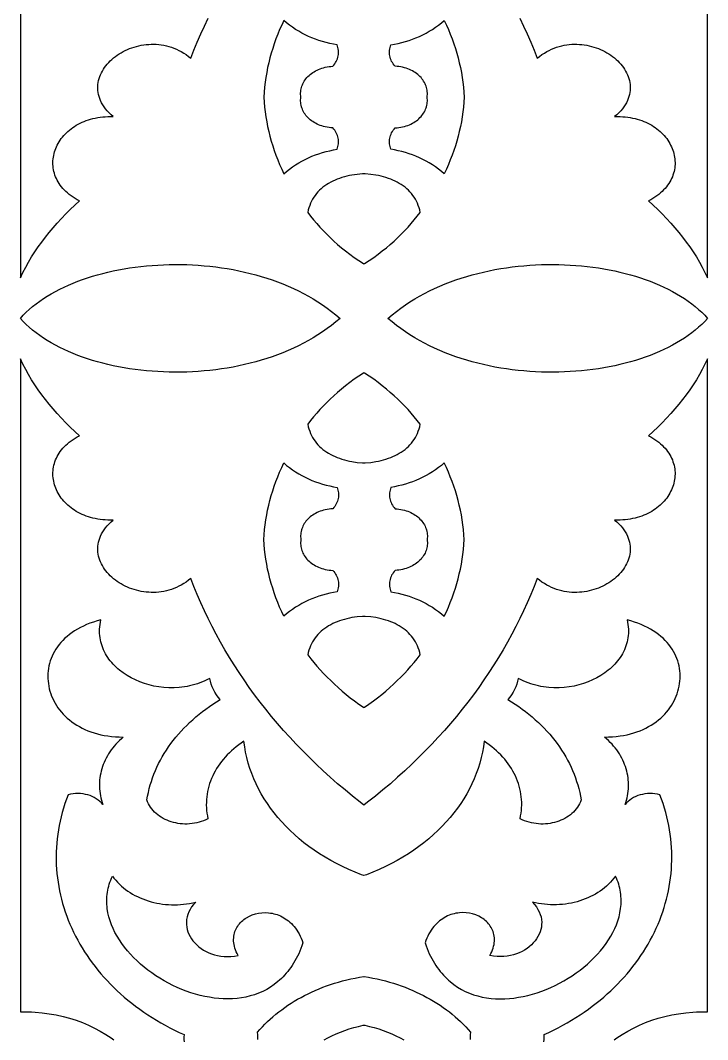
# Model space of a CAD drawing. Extents: x 196 to 288, y -250 to 355.
# Drawn here: x 197.5 to 280, y -86.5 to 35.7 of the extents above; entities that cross this region are included whole.
import ezdxf

# ---------------------------------------------------------------- set-up
doc = ezdxf.new("R2010")
doc.units = 0
doc.layers.add('LAYER_1', color=18, linetype='CONTINUOUS')

msp = doc.modelspace()

# ---------------------------------------------------------------- linework, layer by layer
at = {"layer": 'LAYER_1'}
for points in [[(197.53, 83.13), (197.53, 4.87), (197.83, 5.51), (198.16, 6.13), (198.5, 6.75), (198.87, 7.36), (199.25, 7.97), (199.65, 8.56), (200.08, 9.15), (200.52, 9.73), (200.97, 10.3), (201.45, 10.86), (201.94, 11.42), (202.45, 11.97), (202.97, 12.51), (203.5, 13.04), (204.05, 13.56), (204.62, 14.07), (204.35, 14.22), (204.09, 14.37), (203.84, 14.53), (203.61, 14.69), (203.38, 14.86), (203.18, 15.03), (202.98, 15.21), (202.79, 15.39), (202.62, 15.58), (202.46, 15.76), (202.31, 15.96), (202.18, 16.16), (202.05, 16.35), (201.94, 16.56), (201.84, 16.76), (201.75, 16.97), (201.67, 17.18), (201.6, 17.39), (201.55, 17.6), (201.5, 17.82), (201.47, 18.03), (201.44, 18.25), (201.43, 18.46), (201.43, 18.68), (201.43, 18.89), (201.45, 19.11), (201.48, 19.32), (201.52, 19.53), (201.56, 19.74), (201.62, 19.95), (201.69, 20.16), (201.77, 20.37), (201.85, 20.57), (201.95, 20.77), (202.06, 20.97), (202.17, 21.16), (202.29, 21.35), (202.43, 21.54), (202.57, 21.72), (202.72, 21.9), (202.88, 22.08), (203.05, 22.24), (203.22, 22.41), (203.41, 22.57), (203.6, 22.72), (203.8, 22.87), (204.01, 23.01), (204.22, 23.14), (204.45, 23.27), (204.68, 23.39), (204.92, 23.5), (205.17, 23.61), (205.42, 23.71), (205.68, 23.79), (205.95, 23.88), (206.23, 23.95), (206.51, 24.01), (206.8, 24.07), (207.1, 24.11), (207.4, 24.14), (207.71, 24.17), (208.02, 24.18), (208.34, 24.19), (208.67, 24.18), (208.41, 24.41), (208.17, 24.65), (207.94, 24.88), (207.75, 25.12), (207.57, 25.37), (207.41, 25.61), (207.27, 25.85), (207.15, 26.1), (207.04, 26.34), (206.96, 26.59), (206.9, 26.83), (206.85, 27.08), (206.82, 27.32), (206.8, 27.56), (206.81, 27.81), (206.82, 28.04), (206.86, 28.28), (206.91, 28.52), (206.97, 28.75), (207.05, 28.98), (207.14, 29.2), (207.24, 29.43), (207.36, 29.64), (207.49, 29.86), (207.63, 30.07), (207.78, 30.27), (207.94, 30.47), (208.12, 30.66), (208.3, 30.85), (208.5, 31.03), (208.7, 31.21), (208.92, 31.38), (209.14, 31.54), (209.37, 31.69), (209.61, 31.83), (209.85, 31.97), (210.1, 32.1), (210.36, 32.22), (210.62, 32.33), (210.89, 32.43), (211.17, 32.52), (211.45, 32.6), (211.73, 32.67), (212.02, 32.73), (212.31, 32.78), (212.61, 32.82), (212.91, 32.84), (213.21, 32.86), (213.51, 32.86), (213.81, 32.85), (214.11, 32.82), (214.42, 32.79), (214.72, 32.74), (215.03, 32.67), (215.33, 32.59), (215.63, 32.5), (215.93, 32.39), (216.23, 32.26), (216.53, 32.12), (216.82, 31.97), (217.11, 31.8), (217.39, 31.61), (217.68, 31.4), (217.95, 31.18), (218.34, 32.15), (218.74, 33.12), (219.15, 34.09), (219.59, 35.04), (220.05, 35.99)], [(257.44, 35.99), (257.89, 35.04), (258.33, 34.09), (258.75, 33.12), (259.15, 32.15), (259.53, 31.18), (259.81, 31.4), (260.09, 31.61), (260.38, 31.8), (260.67, 31.97), (260.96, 32.12), (261.25, 32.26), (261.55, 32.39), (261.85, 32.5), (262.16, 32.59), (262.46, 32.67), (262.76, 32.74), (263.07, 32.79), (263.37, 32.82), (263.67, 32.85), (263.98, 32.86), (264.28, 32.86), (264.58, 32.84), (264.88, 32.82), (265.17, 32.78), (265.46, 32.73), (265.75, 32.67), (266.04, 32.6), (266.31, 32.52), (266.59, 32.43), (266.86, 32.33), (267.12, 32.22), (267.38, 32.1), (267.63, 31.97), (267.88, 31.83), (268.12, 31.69), (268.35, 31.54), (268.57, 31.38), (268.78, 31.21), (268.99, 31.03), (269.18, 30.85), (269.37, 30.66), (269.54, 30.47), (269.7, 30.27), (269.86, 30.07), (270, 29.86), (270.13, 29.64), (270.24, 29.43), (270.35, 29.2), (270.44, 28.98), (270.52, 28.75), (270.58, 28.52), (270.63, 28.28), (270.66, 28.04), (270.68, 27.81), (270.68, 27.56), (270.67, 27.32), (270.64, 27.08), (270.59, 26.83), (270.52, 26.59), (270.44, 26.34), (270.34, 26.1), (270.22, 25.85), (270.08, 25.61), (269.92, 25.37), (269.74, 25.12), (269.54, 24.88), (269.32, 24.65), (269.08, 24.41), (268.81, 24.18), (269.14, 24.19), (269.46, 24.18), (269.78, 24.17), (270.09, 24.14), (270.39, 24.11), (270.69, 24.07), (270.97, 24.01), (271.26, 23.95), (271.53, 23.88), (271.8, 23.79), (272.06, 23.71), (272.32, 23.61), (272.56, 23.5), (272.8, 23.39), (273.04, 23.27), (273.26, 23.14), (273.48, 23.01), (273.69, 22.87), (273.89, 22.72), (274.08, 22.57), (274.26, 22.41), (274.44, 22.24), (274.61, 22.08), (274.77, 21.9), (274.92, 21.72), (275.06, 21.54), (275.19, 21.35), (275.31, 21.16), (275.43, 20.97), (275.53, 20.77), (275.63, 20.57), (275.72, 20.37), (275.79, 20.16), (275.86, 19.95), (275.92, 19.74), (275.97, 19.53), (276.01, 19.32), (276.03, 19.11), (276.05, 18.89), (276.06, 18.68), (276.06, 18.46), (276.04, 18.25), (276.02, 18.03), (275.98, 17.82), (275.94, 17.6), (275.88, 17.39), (275.81, 17.18), (275.74, 16.97), (275.65, 16.76), (275.54, 16.56), (275.43, 16.35), (275.31, 16.16), (275.17, 15.96), (275.02, 15.76), (274.86, 15.58), (274.69, 15.39), (274.51, 15.21), (274.31, 15.03), (274.1, 14.86), (273.88, 14.69), (273.65, 14.53), (273.4, 14.37), (273.14, 14.22), (272.87, 14.07), (273.43, 13.56), (273.98, 13.04), (274.52, 12.51), (275.04, 11.97), (275.54, 11.42), (276.04, 10.86), (276.51, 10.3), (276.97, 9.73), (277.41, 9.15), (277.83, 8.56), (278.23, 7.97), (278.62, 7.36), (278.98, 6.75), (279.33, 6.13), (279.65, 5.51), (279.95, 4.87), (279.95, 83.13)], [(268.77, -86.48), (269.08, -86.26), (269.72, -85.84), (270.38, -85.44), (271.07, -85.07), (271.78, -84.73), (272.52, -84.42), (273.28, -84.14), (274.05, -83.89), (274.85, -83.68), (275.66, -83.49), (276.49, -83.35), (277.34, -83.24), (278.19, -83.16), (278.63, -83.14), (279.07, -83.12), (279.51, -83.12), (279.95, -83.13), (279.95, -4.87), (279.65, -5.51), (279.33, -6.13), (278.98, -6.75), (278.62, -7.36), (278.23, -7.97), (277.83, -8.56), (277.41, -9.15), (276.97, -9.73), (276.51, -10.3), (276.04, -10.86), (275.54, -11.42), (275.04, -11.97), (274.52, -12.51), (273.98, -13.04), (273.43, -13.56), (272.87, -14.07), (273.14, -14.22), (273.4, -14.37), (273.65, -14.53), (273.88, -14.69), (274.1, -14.86), (274.31, -15.03), (274.51, -15.21), (274.69, -15.39), (274.86, -15.58), (275.02, -15.76), (275.17, -15.96), (275.31, -16.16), (275.43, -16.35), (275.54, -16.56), (275.65, -16.76), (275.74, -16.97), (275.81, -17.18), (275.88, -17.39), (275.94, -17.6), (275.98, -17.82), (276.02, -18.03), (276.04, -18.25), (276.06, -18.46), (276.06, -18.68), (276.05, -18.89), (276.03, -19.11), (276.01, -19.32), (275.97, -19.53), (275.92, -19.74), (275.86, -19.95), (275.79, -20.16), (275.72, -20.37), (275.63, -20.57), (275.53, -20.77), (275.43, -20.97), (275.31, -21.16), (275.19, -21.35), (275.06, -21.54), (274.92, -21.72), (274.77, -21.9), (274.61, -22.08), (274.44, -22.24), (274.26, -22.41), (274.08, -22.57), (273.89, -22.72), (273.69, -22.87), (273.48, -23.01), (273.26, -23.14), (273.04, -23.27), (272.8, -23.39), (272.56, -23.5), (272.32, -23.61), (272.06, -23.71), (271.8, -23.79), (271.53, -23.88), (271.26, -23.95), (270.97, -24.01), (270.69, -24.07), (270.39, -24.11), (270.09, -24.14), (269.78, -24.17), (269.46, -24.18), (269.14, -24.19), (268.81, -24.18), (269.08, -24.41), (269.32, -24.65), (269.54, -24.88), (269.74, -25.12), (269.92, -25.37), (270.08, -25.61), (270.22, -25.85), (270.34, -26.1), (270.44, -26.34), (270.52, -26.59), (270.59, -26.83), (270.64, -27.08), (270.67, -27.32), (270.68, -27.56), (270.68, -27.81), (270.66, -28.04), (270.63, -28.28), (270.58, -28.52), (270.52, -28.75), (270.44, -28.98), (270.35, -29.2), (270.24, -29.43), (270.13, -29.64), (270, -29.86), (269.86, -30.07), (269.7, -30.27), (269.54, -30.47), (269.37, -30.66), (269.18, -30.85), (268.99, -31.03), (268.78, -31.21), (268.57, -31.38), (268.35, -31.54), (268.12, -31.69), (267.88, -31.83), (267.63, -31.97), (267.38, -32.1), (267.12, -32.22), (266.86, -32.33), (266.59, -32.43), (266.31, -32.52), (266.04, -32.6), (265.75, -32.67), (265.46, -32.73), (265.17, -32.78), (264.88, -32.82), (264.58, -32.84), (264.28, -32.86), (263.98, -32.86), (263.67, -32.85), (263.37, -32.82), (263.07, -32.79), (262.76, -32.74), (262.46, -32.67), (262.16, -32.59), (261.85, -32.5), (261.55, -32.39), (261.25, -32.26), (260.96, -32.12), (260.67, -31.97), (260.38, -31.8), (260.09, -31.61), (259.81, -31.4), (259.53, -31.18), (259.15, -32.15), (258.75, -33.12), (258.33, -34.09), (257.89, -35.04), (257.44, -35.99), (256.96, -36.94), (256.47, -37.87), (255.96, -38.8), (255.43, -39.73), (254.88, -40.64), (254.31, -41.55), (253.73, -42.46), (253.13, -43.35), (252.51, -44.24), (251.87, -45.12), (251.21, -45.99), (250.53, -46.85), (249.84, -47.71), (249.13, -48.56), (248.4, -49.39), (247.65, -50.22), (246.88, -51.04), (246.1, -51.86), (245.3, -52.66), (244.48, -53.45), (243.64, -54.24), (242.78, -55.01), (241.91, -55.78), (241.02, -56.53), (240.11, -57.28), (239.18, -58.01), (238.74, -58.34), (238.3, -58.01), (237.38, -57.28), (236.47, -56.53), (235.58, -55.78), (234.7, -55.01), (233.85, -54.24), (233.01, -53.45), (232.19, -52.66), (231.39, -51.86), (230.6, -51.04), (229.84, -50.22), (229.09, -49.39), (228.36, -48.56), (227.65, -47.71), (226.95, -46.85), (226.28, -45.99), (225.62, -45.12), (224.98, -44.24), (224.36, -43.35), (223.75, -42.46), (223.17, -41.55), (222.6, -40.64), (222.06, -39.73), (221.53, -38.8), (221.01, -37.87), (220.52, -36.94), (220.05, -35.99), (219.59, -35.04), (219.15, -34.09), (218.74, -33.12), (218.34, -32.15), (217.95, -31.18), (217.68, -31.4), (217.39, -31.61), (217.11, -31.8), (216.82, -31.97), (216.53, -32.12), (216.23, -32.26), (215.93, -32.39), (215.63, -32.5), (215.33, -32.59), (215.03, -32.67), (214.72, -32.74), (214.42, -32.79), (214.11, -32.82), (213.81, -32.85), (213.51, -32.86), (213.21, -32.86), (212.91, -32.84), (212.61, -32.82), (212.31, -32.78), (212.02, -32.73), (211.73, -32.67), (211.45, -32.6), (211.17, -32.52), (210.89, -32.43), (210.62, -32.33), (210.36, -32.22), (210.1, -32.1), (209.85, -31.97), (209.61, -31.83), (209.37, -31.69), (209.14, -31.54), (208.92, -31.38), (208.7, -31.21), (208.5, -31.03), (208.3, -30.85), (208.12, -30.66), (207.94, -30.47), (207.78, -30.27), (207.63, -30.07), (207.49, -29.86), (207.36, -29.64), (207.24, -29.43), (207.14, -29.2), (207.05, -28.98), (206.97, -28.75), (206.91, -28.52), (206.86, -28.28), (206.82, -28.04), (206.81, -27.81), (206.8, -27.56), (206.82, -27.32), (206.85, -27.08), (206.9, -26.83), (206.96, -26.59), (207.04, -26.34), (207.15, -26.1), (207.27, -25.85), (207.41, -25.61), (207.57, -25.37), (207.75, -25.12), (207.94, -24.88), (208.17, -24.65), (208.41, -24.41), (208.67, -24.18), (208.34, -24.19), (208.02, -24.18), (207.71, -24.17), (207.4, -24.14), (207.1, -24.11), (206.8, -24.07), (206.51, -24.01), (206.23, -23.95), (205.95, -23.88), (205.68, -23.79), (205.42, -23.71), (205.17, -23.61), (204.92, -23.5), (204.68, -23.39), (204.45, -23.27), (204.22, -23.14), (204.01, -23.01), (203.8, -22.87), (203.6, -22.72), (203.41, -22.57), (203.22, -22.41), (203.05, -22.24), (202.88, -22.08), (202.72, -21.9), (202.57, -21.72), (202.43, -21.54), (202.29, -21.35), (202.17, -21.16), (202.06, -20.97), (201.95, -20.77), (201.85, -20.57), (201.77, -20.37), (201.69, -20.16), (201.62, -19.95), (201.56, -19.74), (201.52, -19.53), (201.48, -19.32), (201.45, -19.11), (201.43, -18.89), (201.43, -18.68), (201.43, -18.46), (201.44, -18.25), (201.47, -18.03), (201.5, -17.82), (201.55, -17.6), (201.6, -17.39), (201.67, -17.18), (201.75, -16.97), (201.84, -16.76), (201.94, -16.56), (202.05, -16.35), (202.18, -16.16), (202.31, -15.96), (202.46, -15.76), (202.62, -15.58), (202.79, -15.39), (202.98, -15.21), (203.18, -15.03), (203.38, -14.86), (203.61, -14.69), (203.84, -14.53), (204.09, -14.37), (204.35, -14.22), (204.62, -14.07), (204.05, -13.56), (203.5, -13.04), (202.97, -12.51), (202.45, -11.97), (201.94, -11.42), (201.45, -10.86), (200.97, -10.3), (200.52, -9.73), (200.08, -9.15), (199.65, -8.56), (199.25, -7.97), (198.87, -7.36), (198.5, -6.75), (198.16, -6.13), (197.83, -5.51), (197.53, -4.87), (197.53, -83.13), (197.98, -83.12), (198.42, -83.12), (198.86, -83.14), (199.29, -83.16), (200.15, -83.24), (200.99, -83.35), (201.82, -83.49), (202.64, -83.68), (203.43, -83.89), (204.21, -84.14), (204.97, -84.42), (205.7, -84.73), (206.41, -85.07), (207.1, -85.44), (207.77, -85.84), (208.41, -86.26), (208.72, -86.48)], [(260.32, -86.74), (260.34, -86.46), (260.35, -86.16), (260.34, -85.85), (260.91, -85.59), (261.48, -85.31), (262.04, -85.03), (262.58, -84.74), (263.12, -84.44), (263.65, -84.13), (264.17, -83.81), (264.67, -83.48), (265.17, -83.15), (265.66, -82.81), (266.13, -82.46), (266.6, -82.1), (267.06, -81.73), (267.5, -81.36), (267.93, -80.98), (268.36, -80.59), (268.77, -80.2), (269.17, -79.8), (269.56, -79.39), (269.94, -78.98), (270.3, -78.56), (270.66, -78.13), (271.01, -77.7), (271.34, -77.26), (271.66, -76.82), (271.97, -76.37), (272.27, -75.92), (272.55, -75.46), (272.83, -75), (273.09, -74.53), (273.34, -74.06), (273.58, -73.58), (273.8, -73.1), (274.02, -72.62), (274.22, -72.13), (274.4, -71.64), (274.58, -71.14), (274.74, -70.64), (274.89, -70.14), (275.03, -69.64), (275.15, -69.13), (275.26, -68.62), (275.36, -68.11), (275.45, -67.6), (275.52, -67.08), (275.58, -66.56), (275.62, -66.04), (275.65, -65.52), (275.67, -65), (275.67, -64.48), (275.66, -63.95), (275.64, -63.43), (275.6, -62.9), (275.55, -62.38), (275.48, -61.85), (275.4, -61.32), (275.31, -60.8), (275.2, -60.27), (275.08, -59.74), (274.94, -59.22), (274.79, -58.7), (274.62, -58.17), (274.44, -57.65), (274.24, -57.13), (273.94, -57.05), (273.64, -57), (273.34, -56.97), (273.04, -56.96), (272.74, -56.97), (272.45, -57.01), (272.16, -57.06), (271.88, -57.13), (271.61, -57.21), (271.34, -57.32), (271.09, -57.44), (270.85, -57.58), (270.63, -57.74), (270.42, -57.91), (270.23, -58.09), (270.06, -58.29), (270.15, -58.03), (270.23, -57.76), (270.3, -57.49), (270.36, -57.22), (270.41, -56.95), (270.44, -56.68), (270.47, -56.41), (270.48, -56.14), (270.48, -55.87), (270.47, -55.59), (270.45, -55.32), (270.42, -55.06), (270.38, -54.79), (270.33, -54.52), (270.26, -54.26), (270.19, -53.99), (270.11, -53.73), (270.01, -53.47), (269.91, -53.22), (269.79, -52.96), (269.66, -52.71), (269.53, -52.46), (269.38, -52.22), (269.23, -51.98), (269.06, -51.74), (268.88, -51.5), (268.69, -51.27), (268.5, -51.05), (268.29, -50.83), (268.07, -50.61), (267.85, -50.4), (267.61, -50.19), (268.09, -50.18), (268.56, -50.16), (269.01, -50.12), (269.46, -50.06), (269.89, -49.99), (270.31, -49.91), (270.72, -49.81), (271.11, -49.7), (271.49, -49.57), (271.86, -49.43), (272.22, -49.28), (272.56, -49.12), (272.89, -48.94), (273.21, -48.75), (273.51, -48.56), (273.8, -48.35), (274.08, -48.14), (274.34, -47.91), (274.59, -47.68), (274.82, -47.44), (275.05, -47.19), (275.26, -46.93), (275.45, -46.67), (275.63, -46.4), (275.8, -46.13), (275.95, -45.85), (276.09, -45.57), (276.21, -45.28), (276.32, -44.99), (276.41, -44.69), (276.49, -44.39), (276.56, -44.09), (276.61, -43.79), (276.64, -43.49), (276.66, -43.19), (276.67, -42.88), (276.66, -42.58), (276.63, -42.27), (276.59, -41.97), (276.54, -41.67), (276.46, -41.37), (276.38, -41.07), (276.27, -40.78), (276.15, -40.49), (276.02, -40.2), (275.87, -39.92), (275.7, -39.65), (275.52, -39.37), (275.32, -39.11), (275.1, -38.85), (274.87, -38.6), (274.62, -38.35), (274.35, -38.12), (274.07, -37.89), (273.77, -37.67), (273.45, -37.45), (273.12, -37.25), (272.77, -37.06), (272.4, -36.88), (272.01, -36.71), (271.61, -36.55), (271.19, -36.41), (270.75, -36.27), (270.3, -36.15), (270.36, -36.43), (270.4, -36.7), (270.44, -36.97), (270.46, -37.24), (270.46, -37.51), (270.46, -37.77), (270.44, -38.03), (270.4, -38.28), (270.36, -38.54), (270.31, -38.78), (270.24, -39.03), (270.16, -39.27), (270.08, -39.51), (269.98, -39.74), (269.87, -39.97), (269.75, -40.2), (269.62, -40.42), (269.48, -40.64), (269.33, -40.85), (269.17, -41.05), (269.01, -41.25), (268.83, -41.45), (268.65, -41.64), (268.46, -41.83), (268.26, -42.01), (268.05, -42.18), (267.62, -42.51), (267.16, -42.82), (266.67, -43.1), (266.16, -43.35), (265.63, -43.58), (265.09, -43.77), (264.52, -43.94), (263.94, -44.07), (263.35, -44.18), (262.75, -44.25), (262.14, -44.28), (261.53, -44.28), (260.91, -44.24), (260.6, -44.21), (260.29, -44.16), (259.97, -44.11), (259.66, -44.05), (259.35, -43.97), (259.05, -43.89), (258.74, -43.8), (258.43, -43.69), (258.13, -43.58), (257.82, -43.45), (257.52, -43.31), (257.23, -43.17), (257.16, -43.51), (257.08, -43.85), (256.96, -44.18), (256.81, -44.5), (256.64, -44.81), (256.45, -45.12), (256.23, -45.41), (255.98, -45.69), (256.43, -45.97), (256.87, -46.25), (257.3, -46.54), (257.72, -46.84), (258.13, -47.14), (258.53, -47.46), (258.92, -47.78), (259.29, -48.11), (259.66, -48.44), (260.02, -48.79), (260.36, -49.14), (260.69, -49.49), (261.02, -49.85), (261.33, -50.22), (261.63, -50.6), (261.91, -50.98), (262.19, -51.36), (262.45, -51.76), (262.7, -52.15), (262.94, -52.55), (263.17, -52.96), (263.38, -53.37), (263.58, -53.79), (263.77, -54.21), (263.95, -54.64), (264.11, -55.06), (264.25, -55.5), (264.39, -55.93), (264.51, -56.37), (264.62, -56.82), (264.71, -57.26), (264.79, -57.71), (264.71, -57.95), (264.6, -58.18), (264.49, -58.4), (264.36, -58.61), (264.21, -58.81), (264.05, -59), (263.88, -59.18), (263.69, -59.35), (263.5, -59.52), (263.29, -59.67), (263.07, -59.81), (262.85, -59.94), (262.61, -60.06), (262.37, -60.17), (262.12, -60.27), (261.86, -60.35), (261.6, -60.43), (261.33, -60.49), (261.06, -60.54), (260.78, -60.58), (260.51, -60.6), (260.23, -60.62), (259.94, -60.62), (259.66, -60.6), (259.38, -60.57), (259.1, -60.53), (258.82, -60.48), (258.54, -60.41), (258.26, -60.32), (257.99, -60.22), (257.72, -60.11), (257.46, -59.98), (257.53, -59.65), (257.58, -59.32), (257.62, -58.99), (257.65, -58.66), (257.66, -58.34), (257.66, -58.01), (257.64, -57.68), (257.61, -57.36), (257.57, -57.04), (257.51, -56.72), (257.44, -56.4), (257.36, -56.08), (257.26, -55.77), (257.15, -55.46), (257.03, -55.16), (256.9, -54.85), (256.75, -54.55), (256.59, -54.26), (256.42, -53.97), (256.24, -53.68), (256.04, -53.4), (255.83, -53.12), (255.62, -52.85), (255.39, -52.59), (255.14, -52.33), (254.89, -52.08), (254.63, -51.83), (254.35, -51.59), (254.07, -51.35), (253.77, -51.13), (253.47, -50.91), (253.15, -50.7), (253.06, -51.36), (252.94, -52.01), (252.8, -52.66), (252.63, -53.3), (252.43, -53.94), (252.21, -54.57), (251.96, -55.19), (251.68, -55.8), (251.38, -56.41), (251.06, -57), (250.71, -57.59), (250.34, -58.17), (249.94, -58.73), (249.52, -59.29), (249.08, -59.83), (248.61, -60.37), (248.12, -60.89), (247.61, -61.4), (247.07, -61.89), (246.52, -62.38), (245.94, -62.85), (245.34, -63.3), (244.72, -63.74), (244.08, -64.17), (243.42, -64.58), (242.74, -64.97), (242.03, -65.35), (241.31, -65.71), (240.57, -66.05), (239.81, -66.38), (239.03, -66.69), (238.74, -66.79), (238.45, -66.69), (237.67, -66.38), (236.91, -66.05), (236.17, -65.71), (235.45, -65.35), (234.75, -64.97), (234.07, -64.58), (233.4, -64.17), (232.76, -63.74), (232.14, -63.3), (231.54, -62.85), (230.97, -62.38), (230.41, -61.89), (229.88, -61.4), (229.36, -60.89), (228.87, -60.37), (228.41, -59.83), (227.96, -59.29), (227.54, -58.73), (227.15, -58.17), (226.77, -57.59), (226.42, -57), (226.1, -56.41), (225.8, -55.8), (225.53, -55.19), (225.28, -54.57), (225.06, -53.94), (224.86, -53.3), (224.69, -52.66), (224.54, -52.01), (224.43, -51.36), (224.33, -50.7), (224.02, -50.91), (223.71, -51.13), (223.42, -51.35), (223.13, -51.59), (222.86, -51.83), (222.59, -52.08), (222.34, -52.33), (222.1, -52.59), (221.87, -52.85), (221.65, -53.12), (221.44, -53.4), (221.25, -53.68), (221.06, -53.97), (220.89, -54.26), (220.73, -54.55), (220.59, -54.85), (220.45, -55.16), (220.33, -55.46), (220.22, -55.77), (220.13, -56.08), (220.04, -56.4), (219.97, -56.72), (219.92, -57.04), (219.87, -57.36), (219.84, -57.68), (219.83, -58.01), (219.82, -58.34), (219.84, -58.66), (219.86, -58.99), (219.9, -59.32), (219.95, -59.65), (220.02, -59.98), (219.76, -60.11), (219.49, -60.22), (219.22, -60.32), (218.95, -60.41), (218.67, -60.48), (218.39, -60.53), (218.11, -60.57), (217.82, -60.6), (217.54, -60.62), (217.26, -60.62), (216.98, -60.6), (216.7, -60.58), (216.42, -60.54), (216.15, -60.49), (215.89, -60.43), (215.62, -60.35), (215.37, -60.27), (215.12, -60.17), (214.87, -60.06), (214.64, -59.94), (214.41, -59.81), (214.2, -59.67), (213.99, -59.52), (213.79, -59.35), (213.61, -59.18), (213.43, -59), (213.27, -58.81), (213.13, -58.61), (213, -58.4), (212.88, -58.18), (212.78, -57.95), (212.7, -57.71), (212.77, -57.26), (212.87, -56.82), (212.97, -56.37), (213.1, -55.93), (213.23, -55.5), (213.38, -55.06), (213.54, -54.64), (213.71, -54.21), (213.9, -53.79), (214.1, -53.37), (214.32, -52.96), (214.54, -52.55), (214.78, -52.15), (215.03, -51.76), (215.3, -51.36), (215.57, -50.98), (215.86, -50.6), (216.16, -50.22), (216.47, -49.85), (216.79, -49.49), (217.12, -49.14), (217.47, -48.79), (217.82, -48.44), (218.19, -48.11), (218.57, -47.78), (218.96, -47.46), (219.36, -47.14), (219.77, -46.84), (220.19, -46.54), (220.62, -46.25), (221.05, -45.97), (221.5, -45.69), (221.26, -45.41), (221.04, -45.12), (220.84, -44.81), (220.67, -44.5), (220.53, -44.18), (220.41, -43.85), (220.32, -43.51), (220.26, -43.17), (219.96, -43.31), (219.66, -43.45), (219.36, -43.58), (219.05, -43.69), (218.75, -43.8), (218.44, -43.89), (218.13, -43.97), (217.82, -44.05), (217.51, -44.11), (217.2, -44.16), (216.89, -44.21), (216.58, -44.24), (215.96, -44.28), (215.34, -44.28), (214.73, -44.25), (214.13, -44.18), (213.54, -44.07), (212.96, -43.94), (212.4, -43.77), (211.85, -43.58), (211.32, -43.35), (210.81, -43.1), (210.33, -42.82), (209.87, -42.51), (209.43, -42.18), (209.23, -42.01), (209.03, -41.83), (208.84, -41.64), (208.65, -41.45), (208.48, -41.25), (208.31, -41.05), (208.15, -40.85), (208.01, -40.64), (207.87, -40.42), (207.74, -40.2), (207.62, -39.97), (207.51, -39.74), (207.41, -39.51), (207.32, -39.27), (207.24, -39.03), (207.18, -38.78), (207.12, -38.54), (207.08, -38.28), (207.05, -38.03), (207.03, -37.77), (207.02, -37.51), (207.03, -37.24), (207.05, -36.97), (207.08, -36.7), (207.13, -36.43), (207.19, -36.15), (206.73, -36.27), (206.29, -36.41), (205.87, -36.55), (205.47, -36.71), (205.08, -36.88), (204.72, -37.06), (204.37, -37.25), (204.03, -37.45), (203.72, -37.67), (203.42, -37.89), (203.13, -38.12), (202.87, -38.35), (202.62, -38.6), (202.38, -38.85), (202.17, -39.11), (201.97, -39.37), (201.78, -39.65), (201.62, -39.92), (201.47, -40.2), (201.33, -40.49), (201.21, -40.78), (201.11, -41.07), (201.02, -41.37), (200.95, -41.67), (200.89, -41.97), (200.85, -42.27), (200.83, -42.58), (200.81, -42.88), (200.82, -43.19), (200.84, -43.49), (200.88, -43.79), (200.93, -44.09), (200.99, -44.39), (201.07, -44.69), (201.16, -44.99), (201.27, -45.28), (201.4, -45.57), (201.54, -45.85), (201.69, -46.13), (201.85, -46.4), (202.03, -46.67), (202.23, -46.93), (202.44, -47.19), (202.66, -47.44), (202.9, -47.68), (203.15, -47.91), (203.41, -48.14), (203.69, -48.35), (203.98, -48.56), (204.28, -48.75), (204.6, -48.94), (204.93, -49.12), (205.27, -49.28), (205.62, -49.43), (205.99, -49.57), (206.37, -49.7), (206.77, -49.81), (207.18, -49.91), (207.59, -49.99), (208.03, -50.06), (208.47, -50.12), (208.93, -50.16), (209.39, -50.18), (209.87, -50.19), (209.64, -50.4), (209.41, -50.61), (209.19, -50.83), (208.99, -51.05), (208.79, -51.27), (208.6, -51.5), (208.43, -51.74), (208.26, -51.98), (208.1, -52.22), (207.96, -52.46), (207.82, -52.71), (207.69, -52.96), (207.58, -53.22), (207.47, -53.47), (207.38, -53.73), (207.29, -53.99), (207.22, -54.26), (207.16, -54.52), (207.11, -54.79), (207.06, -55.06), (207.03, -55.32), (207.01, -55.59), (207, -55.87), (207.01, -56.14), (207.02, -56.41), (207.04, -56.68), (207.08, -56.95), (207.12, -57.22), (207.18, -57.49), (207.25, -57.76), (207.33, -58.03), (207.42, -58.29), (207.25, -58.09), (207.06, -57.91), (206.85, -57.74), (206.63, -57.58), (206.39, -57.44), (206.14, -57.32), (205.88, -57.21), (205.61, -57.13), (205.33, -57.06), (205.04, -57.01), (204.74, -56.97), (204.44, -56.96), (204.14, -56.97), (203.84, -57), (203.54, -57.05), (203.24, -57.13), (203.05, -57.65), (202.86, -58.17), (202.7, -58.7), (202.54, -59.22), (202.41, -59.74), (202.28, -60.27), (202.17, -60.8), (202.08, -61.32), (202, -61.85), (201.93, -62.38), (201.88, -62.9), (201.84, -63.43), (201.82, -63.95), (201.81, -64.48), (201.81, -65), (201.83, -65.52), (201.86, -66.04), (201.91, -66.56), (201.97, -67.08), (202.04, -67.6), (202.12, -68.11), (202.22, -68.62), (202.33, -69.13), (202.46, -69.64), (202.59, -70.14), (202.74, -70.64), (202.91, -71.14), (203.08, -71.64), (203.27, -72.13), (203.47, -72.62), (203.68, -73.1), (203.91, -73.58), (204.15, -74.06), (204.4, -74.53), (204.66, -75), (204.93, -75.46), (205.22, -75.92), (205.52, -76.37), (205.83, -76.82), (206.15, -77.26), (206.48, -77.7), (206.82, -78.13), (207.18, -78.56), (207.55, -78.98), (207.93, -79.39), (208.32, -79.8), (208.72, -80.2), (209.13, -80.59), (209.55, -80.98), (209.98, -81.36), (210.43, -81.73), (210.88, -82.1), (211.35, -82.46), (211.83, -82.81), (212.31, -83.15), (212.81, -83.48), (213.32, -83.81), (213.83, -84.13), (214.36, -84.44), (214.9, -84.74), (215.45, -85.03), (216, -85.31), (216.57, -85.59), (217.15, -85.85), (217.14, -86.16), (217.14, -86.46), (217.16, -86.74)], [(226.01, -86.46), (226.01, -86.18), (226, -85.88), (225.97, -85.57), (226.25, -85.24), (226.55, -84.92), (226.85, -84.61), (227.16, -84.3), (227.49, -84), (227.82, -83.71), (228.16, -83.42), (228.51, -83.14), (228.87, -82.87), (229.23, -82.6), (229.61, -82.34), (229.99, -82.09), (230.38, -81.85), (230.78, -81.62), (231.19, -81.39), (231.61, -81.17), (232.03, -80.96), (232.46, -80.76), (232.9, -80.56), (233.35, -80.37), (233.8, -80.19), (234.26, -80.02), (234.73, -79.86), (235.2, -79.71), (235.69, -79.57), (236.17, -79.43), (236.67, -79.3), (237.17, -79.19), (237.68, -79.08), (238.2, -78.98), (238.72, -78.89), (238.74, -78.89), (238.77, -78.89), (239.29, -78.98), (239.8, -79.08), (240.31, -79.19), (240.81, -79.3), (241.31, -79.43), (241.8, -79.57), (242.28, -79.71), (242.76, -79.86), (243.22, -80.02), (243.69, -80.19), (244.14, -80.37), (244.59, -80.56), (245.02, -80.76), (245.46, -80.96), (245.88, -81.17), (246.29, -81.39), (246.7, -81.62), (247.1, -81.85), (247.49, -82.09), (247.88, -82.34), (248.25, -82.6), (248.62, -82.87), (248.98, -83.14), (249.33, -83.42), (249.67, -83.71), (250, -84), (250.32, -84.3), (250.63, -84.61), (250.94, -84.92), (251.23, -85.24), (251.52, -85.57), (251.49, -85.88), (251.47, -86.18), (251.47, -86.46)], [(233.95, -86.48), (234.42, -86.23), (234.9, -85.99), (235.4, -85.77), (235.91, -85.56), (236.43, -85.36), (236.97, -85.18), (237.52, -85.02), (238.08, -84.87), (238.66, -84.73), (238.74, -84.72), (238.83, -84.73), (239.4, -84.87), (239.97, -85.02), (240.52, -85.18), (241.06, -85.36), (241.58, -85.56), (242.09, -85.77), (242.58, -85.99), (243.07, -86.23), (243.53, -86.48)]]:
    msp.add_lwpolyline(points, dxfattribs=at)
for points in [[(235.51, 32.78), (235.07, 32.86), (234.63, 32.95), (234.2, 33.06), (233.76, 33.18), (233.34, 33.31), (232.92, 33.46), (232.5, 33.62), (232.09, 33.8), (231.69, 33.99), (231.3, 34.19), (230.91, 34.41), (230.53, 34.64), (230.17, 34.89), (229.81, 35.15), (229.46, 35.42), (229.13, 35.71), (228.87, 35.16), (228.62, 34.61), (228.39, 34.05), (228.18, 33.49), (227.98, 32.92), (227.79, 32.36), (227.62, 31.78), (227.46, 31.21), (227.31, 30.63), (227.18, 30.05), (227.07, 29.47), (226.97, 28.88), (226.89, 28.3), (226.82, 27.71), (226.76, 27.11), (226.72, 26.52), (226.76, 25.93), (226.82, 25.33), (226.89, 24.74), (226.97, 24.16), (227.07, 23.57), (227.18, 22.99), (227.31, 22.41), (227.46, 21.83), (227.62, 21.25), (227.79, 20.68), (227.98, 20.12), (228.18, 19.55), (228.39, 18.99), (228.62, 18.43), (228.87, 17.88), (229.13, 17.33), (229.46, 17.62), (229.81, 17.89), (230.17, 18.15), (230.53, 18.4), (230.91, 18.63), (231.3, 18.85), (231.69, 19.05), (232.09, 19.24), (232.5, 19.42), (232.92, 19.58), (233.34, 19.73), (233.76, 19.86), (234.2, 19.98), (234.63, 20.09), (235.07, 20.18), (235.51, 20.26), (235.57, 20.42), (235.62, 20.59), (235.65, 20.75), (235.68, 20.92), (235.69, 21.09), (235.68, 21.26), (235.67, 21.42), (235.64, 21.59), (235.61, 21.75), (235.56, 21.92), (235.5, 22.08), (235.42, 22.24), (235.34, 22.39), (235.24, 22.54), (235.13, 22.69), (235.02, 22.83), (234.78, 22.85), (234.55, 22.87), (234.32, 22.91), (234.1, 22.95), (233.89, 23), (233.68, 23.06), (233.48, 23.13), (233.29, 23.21), (233.11, 23.29), (232.93, 23.38), (232.76, 23.48), (232.6, 23.58), (232.44, 23.69), (232.29, 23.81), (232.15, 23.93), (232.02, 24.06), (231.9, 24.19), (231.78, 24.32), (231.68, 24.46), (231.58, 24.61), (231.49, 24.76), (231.42, 24.91), (231.35, 25.06), (231.29, 25.22), (231.24, 25.37), (231.2, 25.54), (231.17, 25.7), (231.15, 25.86), (231.14, 26.02), (231.14, 26.19), (231.15, 26.35), (231.17, 26.52), (231.15, 26.68), (231.14, 26.85), (231.14, 27.01), (231.15, 27.18), (231.17, 27.34), (231.2, 27.5), (231.24, 27.66), (231.29, 27.82), (231.35, 27.98), (231.42, 28.13), (231.49, 28.28), (231.58, 28.43), (231.68, 28.58), (231.78, 28.72), (231.9, 28.85), (232.02, 28.98), (232.15, 29.11), (232.29, 29.23), (232.44, 29.35), (232.6, 29.46), (232.76, 29.56), (232.93, 29.66), (233.11, 29.75), (233.29, 29.83), (233.48, 29.91), (233.68, 29.98), (233.89, 30.04), (234.1, 30.09), (234.32, 30.13), (234.55, 30.17), (234.78, 30.19), (235.02, 30.21), (235.13, 30.35), (235.24, 30.5), (235.34, 30.65), (235.42, 30.8), (235.5, 30.96), (235.56, 31.12), (235.61, 31.29), (235.64, 31.45), (235.67, 31.62), (235.68, 31.78), (235.69, 31.95), (235.68, 32.12), (235.65, 32.29), (235.62, 32.45), (235.57, 32.62)], [(241.97, 32.78), (242.41, 32.86), (242.85, 32.95), (243.29, 33.06), (243.72, 33.18), (244.15, 33.31), (244.57, 33.46), (244.98, 33.62), (245.39, 33.8), (245.79, 33.99), (246.19, 34.19), (246.57, 34.41), (246.95, 34.64), (247.32, 34.89), (247.67, 35.15), (248.02, 35.42), (248.36, 35.71), (248.62, 35.16), (248.86, 34.61), (249.09, 34.05), (249.31, 33.49), (249.51, 32.92), (249.7, 32.36), (249.87, 31.78), (250.03, 31.21), (250.17, 30.63), (250.3, 30.05), (250.42, 29.47), (250.51, 28.88), (250.6, 28.3), (250.67, 27.71), (250.72, 27.11), (250.76, 26.52), (250.72, 25.93), (250.67, 25.33), (250.6, 24.74), (250.51, 24.16), (250.42, 23.57), (250.3, 22.99), (250.17, 22.41), (250.03, 21.83), (249.87, 21.25), (249.7, 20.68), (249.51, 20.12), (249.31, 19.55), (249.09, 18.99), (248.86, 18.43), (248.62, 17.88), (248.36, 17.33), (248.02, 17.62), (247.67, 17.89), (247.32, 18.15), (246.95, 18.4), (246.57, 18.63), (246.19, 18.85), (245.79, 19.05), (245.39, 19.24), (244.98, 19.42), (244.57, 19.58), (244.15, 19.73), (243.72, 19.86), (243.29, 19.98), (242.85, 20.09), (242.41, 20.18), (241.97, 20.26), (241.91, 20.42), (241.87, 20.59), (241.83, 20.75), (241.81, 20.92), (241.8, 21.09), (241.8, 21.26), (241.81, 21.42), (241.84, 21.59), (241.88, 21.75), (241.93, 21.92), (241.99, 22.08), (242.06, 22.24), (242.15, 22.39), (242.24, 22.54), (242.35, 22.69), (242.47, 22.83), (242.71, 22.85), (242.94, 22.87), (243.16, 22.91), (243.38, 22.95), (243.59, 23), (243.8, 23.06), (244, 23.13), (244.19, 23.21), (244.38, 23.29), (244.56, 23.38), (244.73, 23.48), (244.89, 23.58), (245.05, 23.69), (245.19, 23.81), (245.33, 23.93), (245.46, 24.06), (245.59, 24.19), (245.7, 24.32), (245.81, 24.46), (245.9, 24.61), (245.99, 24.76), (246.07, 24.91), (246.14, 25.06), (246.2, 25.22), (246.25, 25.37), (246.29, 25.54), (246.32, 25.7), (246.34, 25.86), (246.35, 26.02), (246.35, 26.19), (246.34, 26.35), (246.31, 26.52), (246.34, 26.68), (246.35, 26.85), (246.35, 27.01), (246.34, 27.18), (246.32, 27.34), (246.29, 27.5), (246.25, 27.66), (246.2, 27.82), (246.14, 27.98), (246.07, 28.13), (245.99, 28.28), (245.9, 28.43), (245.81, 28.58), (245.7, 28.72), (245.59, 28.85), (245.46, 28.98), (245.33, 29.11), (245.19, 29.23), (245.05, 29.35), (244.89, 29.46), (244.73, 29.56), (244.56, 29.66), (244.38, 29.75), (244.19, 29.83), (244, 29.91), (243.8, 29.98), (243.59, 30.04), (243.38, 30.09), (243.16, 30.13), (242.94, 30.17), (242.71, 30.19), (242.47, 30.21), (242.35, 30.35), (242.24, 30.5), (242.15, 30.65), (242.06, 30.8), (241.99, 30.96), (241.93, 31.12), (241.88, 31.29), (241.84, 31.45), (241.81, 31.62), (241.8, 31.78), (241.8, 31.95), (241.81, 32.12), (241.83, 32.29), (241.87, 32.45), (241.91, 32.62)], [(238.74, 6.53), (238.82, 6.57), (239.38, 6.94), (239.92, 7.31), (240.44, 7.69), (240.94, 8.08), (241.43, 8.47), (241.9, 8.87), (242.36, 9.27), (242.8, 9.68), (243.22, 10.1), (243.63, 10.52), (244.03, 10.94), (244.41, 11.38), (244.78, 11.81), (245.14, 12.25), (245.49, 12.7), (245.43, 12.99), (245.35, 13.26), (245.26, 13.53), (245.15, 13.79), (245.04, 14.04), (244.91, 14.28), (244.76, 14.52), (244.61, 14.74), (244.44, 14.95), (244.26, 15.15), (244.07, 15.35), (243.88, 15.53), (243.67, 15.71), (243.45, 15.87), (243.22, 16.03), (242.98, 16.18), (242.73, 16.32), (242.48, 16.45), (242.22, 16.57), (241.95, 16.68), (241.67, 16.78), (241.38, 16.88), (241.09, 16.96), (240.79, 17.04), (240.49, 17.11), (240.18, 17.17), (239.55, 17.26), (238.9, 17.31), (238.74, 17.32), (238.58, 17.31), (237.93, 17.26), (237.3, 17.17), (236.99, 17.11), (236.69, 17.04), (236.39, 16.96), (236.1, 16.88), (235.82, 16.78), (235.54, 16.68), (235.27, 16.57), (235.01, 16.45), (234.75, 16.32), (234.5, 16.18), (234.27, 16.03), (234.04, 15.87), (233.82, 15.71), (233.61, 15.53), (233.41, 15.35), (233.22, 15.15), (233.04, 14.95), (232.88, 14.74), (232.72, 14.52), (232.58, 14.28), (232.45, 14.04), (232.33, 13.79), (232.23, 13.53), (232.13, 13.26), (232.06, 12.99), (231.99, 12.7), (232.34, 12.25), (232.7, 11.81), (233.07, 11.38), (233.46, 10.94), (233.85, 10.52), (234.27, 10.1), (234.69, 9.68), (235.13, 9.27), (235.58, 8.87), (236.05, 8.47), (236.54, 8.08), (237.05, 7.69), (237.57, 7.31), (238.11, 6.94), (238.67, 6.57)], [(197.52, 0), (197.86, 0.37), (198.22, 0.73), (198.59, 1.07), (198.99, 1.41), (199.41, 1.74), (199.84, 2.06), (200.29, 2.36), (200.75, 2.66), (201.23, 2.95), (201.73, 3.22), (202.24, 3.49), (202.76, 3.74), (203.3, 3.99), (203.85, 4.22), (204.42, 4.44), (204.99, 4.65), (205.58, 4.85), (206.18, 5.04), (206.79, 5.22), (207.4, 5.38), (208.03, 5.54), (208.67, 5.68), (209.31, 5.81), (209.96, 5.93), (210.62, 6.04), (211.29, 6.13), (211.96, 6.22), (212.63, 6.29), (213.31, 6.35), (214, 6.39), (214.69, 6.43), (215.38, 6.45), (216.07, 6.46), (216.77, 6.46), (217.47, 6.44), (218.16, 6.41), (218.86, 6.37), (219.56, 6.31), (220.26, 6.24), (220.96, 6.16), (221.65, 6.07), (222.34, 5.96), (223.03, 5.84), (223.72, 5.7), (224.4, 5.55), (225.08, 5.39), (225.75, 5.21), (226.42, 5.02), (227.08, 4.82), (227.73, 4.6), (228.38, 4.37), (229.02, 4.12), (229.65, 3.86), (230.27, 3.58), (230.88, 3.29), (231.48, 2.98), (232.07, 2.66), (232.65, 2.33), (233.22, 1.98), (233.78, 1.61), (234.32, 1.23), (234.85, 0.84), (235.36, 0.43), (235.87, 0), (235.36, -0.43), (234.85, -0.84), (234.32, -1.23), (233.78, -1.61), (233.22, -1.98), (232.65, -2.33), (232.07, -2.66), (231.48, -2.98), (230.88, -3.29), (230.27, -3.58), (229.65, -3.86), (229.02, -4.12), (228.38, -4.37), (227.73, -4.6), (227.08, -4.82), (226.42, -5.02), (225.75, -5.21), (225.08, -5.39), (224.4, -5.55), (223.72, -5.7), (223.03, -5.84), (222.34, -5.96), (221.65, -6.07), (220.96, -6.16), (220.26, -6.24), (219.56, -6.31), (218.86, -6.37), (218.16, -6.41), (217.47, -6.44), (216.77, -6.46), (216.07, -6.46), (215.38, -6.45), (214.69, -6.43), (214, -6.39), (213.31, -6.35), (212.63, -6.29), (211.96, -6.22), (211.29, -6.13), (210.62, -6.04), (209.96, -5.93), (209.31, -5.81), (208.67, -5.68), (208.03, -5.54), (207.4, -5.38), (206.79, -5.22), (206.18, -5.04), (205.58, -4.85), (204.99, -4.65), (204.42, -4.44), (203.85, -4.22), (203.3, -3.99), (202.76, -3.74), (202.24, -3.49), (201.73, -3.22), (201.23, -2.95), (200.75, -2.66), (200.29, -2.36), (199.84, -2.06), (199.41, -1.74), (198.99, -1.41), (198.59, -1.07), (198.22, -0.73), (197.86, -0.37)], [(241.62, 0), (242.12, 0.43), (242.64, 0.84), (243.17, 1.23), (243.71, 1.61), (244.26, 1.98), (244.83, 2.33), (245.41, 2.66), (246, 2.98), (246.6, 3.29), (247.22, 3.58), (247.84, 3.86), (248.47, 4.12), (249.11, 4.37), (249.75, 4.6), (250.41, 4.82), (251.07, 5.02), (251.73, 5.21), (252.4, 5.39), (253.08, 5.55), (253.76, 5.7), (254.45, 5.84), (255.14, 5.96), (255.83, 6.07), (256.53, 6.16), (257.22, 6.24), (257.92, 6.31), (258.62, 6.37), (259.32, 6.41), (260.02, 6.44), (260.72, 6.46), (261.41, 6.46), (262.11, 6.45), (262.8, 6.43), (263.49, 6.39), (264.17, 6.35), (264.85, 6.29), (265.53, 6.22), (266.2, 6.13), (266.86, 6.04), (267.52, 5.93), (268.17, 5.81), (268.82, 5.68), (269.45, 5.54), (270.08, 5.38), (270.7, 5.22), (271.31, 5.04), (271.9, 4.85), (272.49, 4.65), (273.07, 4.44), (273.63, 4.22), (274.18, 3.99), (274.72, 3.74), (275.25, 3.49), (275.76, 3.22), (276.25, 2.95), (276.73, 2.66), (277.2, 2.36), (277.65, 2.06), (278.08, 1.74), (278.49, 1.41), (278.89, 1.07), (279.27, 0.73), (279.63, 0.37), (279.97, 0), (279.63, -0.37), (279.27, -0.73), (278.89, -1.07), (278.49, -1.41), (278.08, -1.74), (277.65, -2.06), (277.2, -2.36), (276.73, -2.66), (276.25, -2.95), (275.76, -3.22), (275.25, -3.49), (274.72, -3.74), (274.18, -3.99), (273.63, -4.22), (273.07, -4.44), (272.49, -4.65), (271.9, -4.85), (271.31, -5.04), (270.7, -5.22), (270.08, -5.38), (269.45, -5.54), (268.82, -5.68), (268.17, -5.81), (267.52, -5.93), (266.86, -6.04), (266.2, -6.13), (265.53, -6.22), (264.85, -6.29), (264.17, -6.35), (263.49, -6.39), (262.8, -6.43), (262.11, -6.45), (261.41, -6.46), (260.72, -6.46), (260.02, -6.44), (259.32, -6.41), (258.62, -6.37), (257.92, -6.31), (257.22, -6.24), (256.53, -6.16), (255.83, -6.07), (255.14, -5.96), (254.45, -5.84), (253.76, -5.7), (253.08, -5.55), (252.4, -5.39), (251.73, -5.21), (251.07, -5.02), (250.41, -4.82), (249.75, -4.6), (249.11, -4.37), (248.47, -4.12), (247.84, -3.86), (247.22, -3.58), (246.6, -3.29), (246, -2.98), (245.41, -2.66), (244.83, -2.33), (244.26, -1.98), (243.71, -1.61), (243.17, -1.23), (242.64, -0.84), (242.12, -0.43)], [(238.74, -17.32), (238.9, -17.31), (239.55, -17.26), (240.18, -17.17), (240.49, -17.11), (240.79, -17.04), (241.09, -16.96), (241.38, -16.88), (241.67, -16.78), (241.95, -16.68), (242.22, -16.57), (242.48, -16.45), (242.73, -16.32), (242.98, -16.18), (243.22, -16.03), (243.45, -15.87), (243.67, -15.71), (243.88, -15.53), (244.07, -15.35), (244.26, -15.15), (244.44, -14.95), (244.61, -14.74), (244.76, -14.52), (244.91, -14.28), (245.04, -14.04), (245.15, -13.79), (245.26, -13.53), (245.35, -13.26), (245.43, -12.99), (245.49, -12.7), (245.14, -12.25), (244.78, -11.81), (244.41, -11.38), (244.03, -10.94), (243.63, -10.52), (243.22, -10.1), (242.8, -9.68), (242.36, -9.27), (241.9, -8.87), (241.43, -8.47), (240.94, -8.08), (240.44, -7.69), (239.92, -7.31), (239.38, -6.94), (238.82, -6.57), (238.74, -6.53), (238.67, -6.57), (238.11, -6.94), (237.57, -7.31), (237.05, -7.69), (236.54, -8.08), (236.05, -8.47), (235.58, -8.87), (235.13, -9.27), (234.69, -9.68), (234.27, -10.1), (233.85, -10.52), (233.46, -10.94), (233.07, -11.38), (232.7, -11.81), (232.34, -12.25), (231.99, -12.7), (232.06, -12.99), (232.13, -13.26), (232.23, -13.53), (232.33, -13.79), (232.45, -14.04), (232.58, -14.28), (232.72, -14.52), (232.88, -14.74), (233.04, -14.95), (233.22, -15.15), (233.41, -15.35), (233.61, -15.53), (233.82, -15.71), (234.04, -15.87), (234.27, -16.03), (234.5, -16.18), (234.75, -16.32), (235.01, -16.45), (235.27, -16.57), (235.54, -16.68), (235.82, -16.78), (236.1, -16.88), (236.39, -16.96), (236.69, -17.04), (236.99, -17.11), (237.3, -17.17), (237.93, -17.26), (238.58, -17.31)], [(235.51, -32.78), (235.07, -32.86), (234.63, -32.95), (234.2, -33.06), (233.76, -33.18), (233.34, -33.31), (232.92, -33.46), (232.5, -33.62), (232.09, -33.8), (231.69, -33.99), (231.3, -34.19), (230.91, -34.41), (230.53, -34.64), (230.17, -34.89), (229.81, -35.15), (229.46, -35.42), (229.13, -35.71), (228.87, -35.16), (228.62, -34.61), (228.39, -34.05), (228.18, -33.49), (227.98, -32.92), (227.79, -32.36), (227.62, -31.78), (227.46, -31.21), (227.31, -30.63), (227.18, -30.05), (227.07, -29.47), (226.97, -28.88), (226.89, -28.3), (226.82, -27.71), (226.76, -27.11), (226.72, -26.52), (226.76, -25.93), (226.82, -25.33), (226.89, -24.74), (226.97, -24.16), (227.07, -23.57), (227.18, -22.99), (227.31, -22.41), (227.46, -21.83), (227.62, -21.25), (227.79, -20.68), (227.98, -20.12), (228.18, -19.55), (228.39, -18.99), (228.62, -18.43), (228.87, -17.88), (229.13, -17.33), (229.46, -17.62), (229.81, -17.89), (230.17, -18.15), (230.53, -18.4), (230.91, -18.63), (231.3, -18.85), (231.69, -19.05), (232.09, -19.24), (232.5, -19.42), (232.92, -19.58), (233.34, -19.73), (233.76, -19.86), (234.2, -19.98), (234.63, -20.09), (235.07, -20.18), (235.51, -20.26), (235.57, -20.42), (235.62, -20.59), (235.65, -20.75), (235.68, -20.92), (235.69, -21.09), (235.68, -21.26), (235.67, -21.42), (235.64, -21.59), (235.61, -21.75), (235.56, -21.92), (235.5, -22.08), (235.42, -22.24), (235.34, -22.39), (235.24, -22.54), (235.13, -22.69), (235.02, -22.83), (234.78, -22.85), (234.55, -22.87), (234.32, -22.91), (234.1, -22.95), (233.89, -23), (233.68, -23.06), (233.48, -23.13), (233.29, -23.21), (233.11, -23.29), (232.93, -23.38), (232.76, -23.48), (232.6, -23.58), (232.44, -23.69), (232.29, -23.81), (232.15, -23.93), (232.02, -24.06), (231.9, -24.19), (231.78, -24.32), (231.68, -24.46), (231.58, -24.61), (231.49, -24.76), (231.42, -24.91), (231.35, -25.06), (231.29, -25.22), (231.24, -25.37), (231.2, -25.54), (231.17, -25.7), (231.15, -25.86), (231.14, -26.02), (231.14, -26.19), (231.15, -26.35), (231.17, -26.52), (231.15, -26.68), (231.14, -26.85), (231.14, -27.01), (231.15, -27.18), (231.17, -27.34), (231.2, -27.5), (231.24, -27.66), (231.29, -27.82), (231.35, -27.98), (231.42, -28.13), (231.49, -28.28), (231.58, -28.43), (231.68, -28.58), (231.78, -28.72), (231.9, -28.85), (232.02, -28.98), (232.15, -29.11), (232.29, -29.23), (232.44, -29.35), (232.6, -29.46), (232.76, -29.56), (232.93, -29.66), (233.11, -29.75), (233.29, -29.83), (233.48, -29.91), (233.68, -29.98), (233.89, -30.04), (234.1, -30.09), (234.32, -30.13), (234.55, -30.17), (234.78, -30.19), (235.02, -30.21), (235.13, -30.35), (235.24, -30.5), (235.34, -30.65), (235.42, -30.8), (235.5, -30.96), (235.56, -31.12), (235.61, -31.29), (235.64, -31.45), (235.67, -31.62), (235.68, -31.78), (235.69, -31.95), (235.68, -32.12), (235.65, -32.29), (235.62, -32.45), (235.57, -32.62)], [(241.97, -32.78), (242.41, -32.86), (242.85, -32.95), (243.29, -33.06), (243.72, -33.18), (244.15, -33.31), (244.57, -33.46), (244.98, -33.62), (245.39, -33.8), (245.79, -33.99), (246.19, -34.19), (246.57, -34.41), (246.95, -34.64), (247.32, -34.89), (247.67, -35.15), (248.02, -35.42), (248.36, -35.71), (248.62, -35.16), (248.86, -34.61), (249.09, -34.05), (249.31, -33.49), (249.51, -32.92), (249.7, -32.36), (249.87, -31.78), (250.03, -31.21), (250.17, -30.63), (250.3, -30.05), (250.42, -29.47), (250.51, -28.88), (250.6, -28.3), (250.67, -27.71), (250.72, -27.11), (250.76, -26.52), (250.72, -25.93), (250.67, -25.33), (250.6, -24.74), (250.51, -24.16), (250.42, -23.57), (250.3, -22.99), (250.17, -22.41), (250.03, -21.83), (249.87, -21.25), (249.7, -20.68), (249.51, -20.12), (249.31, -19.55), (249.09, -18.99), (248.86, -18.43), (248.62, -17.88), (248.36, -17.33), (248.02, -17.62), (247.67, -17.89), (247.32, -18.15), (246.95, -18.4), (246.57, -18.63), (246.19, -18.85), (245.79, -19.05), (245.39, -19.24), (244.98, -19.42), (244.57, -19.58), (244.15, -19.73), (243.72, -19.86), (243.29, -19.98), (242.85, -20.09), (242.41, -20.18), (241.97, -20.26), (241.91, -20.42), (241.87, -20.59), (241.83, -20.75), (241.81, -20.92), (241.8, -21.09), (241.8, -21.26), (241.81, -21.42), (241.84, -21.59), (241.88, -21.75), (241.93, -21.92), (241.99, -22.08), (242.06, -22.24), (242.15, -22.39), (242.24, -22.54), (242.35, -22.69), (242.47, -22.83), (242.71, -22.85), (242.94, -22.87), (243.16, -22.91), (243.38, -22.95), (243.59, -23), (243.8, -23.06), (244, -23.13), (244.19, -23.21), (244.38, -23.29), (244.56, -23.38), (244.73, -23.48), (244.89, -23.58), (245.05, -23.69), (245.19, -23.81), (245.33, -23.93), (245.46, -24.06), (245.59, -24.19), (245.7, -24.32), (245.81, -24.46), (245.9, -24.61), (245.99, -24.76), (246.07, -24.91), (246.14, -25.06), (246.2, -25.22), (246.25, -25.37), (246.29, -25.54), (246.32, -25.7), (246.34, -25.86), (246.35, -26.02), (246.35, -26.19), (246.34, -26.35), (246.31, -26.52), (246.34, -26.68), (246.35, -26.85), (246.35, -27.01), (246.34, -27.18), (246.32, -27.34), (246.29, -27.5), (246.25, -27.66), (246.2, -27.82), (246.14, -27.98), (246.07, -28.13), (245.99, -28.28), (245.9, -28.43), (245.81, -28.58), (245.7, -28.72), (245.59, -28.85), (245.46, -28.98), (245.33, -29.11), (245.19, -29.23), (245.05, -29.35), (244.89, -29.46), (244.73, -29.56), (244.56, -29.66), (244.38, -29.75), (244.19, -29.83), (244, -29.91), (243.8, -29.98), (243.59, -30.04), (243.38, -30.09), (243.16, -30.13), (242.94, -30.17), (242.71, -30.19), (242.47, -30.21), (242.35, -30.35), (242.24, -30.5), (242.15, -30.65), (242.06, -30.8), (241.99, -30.96), (241.93, -31.12), (241.88, -31.29), (241.84, -31.45), (241.81, -31.62), (241.8, -31.78), (241.8, -31.95), (241.81, -32.12), (241.83, -32.29), (241.87, -32.45), (241.91, -32.62)], [(238.74, -46.64), (238.8, -46.61), (239.34, -46.24), (239.87, -45.86), (240.38, -45.47), (240.88, -45.07), (241.37, -44.67), (241.84, -44.26), (242.29, -43.85), (242.74, -43.43), (243.17, -43.01), (243.59, -42.58), (243.99, -42.14), (244.38, -41.7), (244.76, -41.25), (245.13, -40.8), (245.49, -40.34), (245.43, -40.05), (245.35, -39.78), (245.26, -39.51), (245.15, -39.25), (245.04, -39), (244.91, -38.76), (244.76, -38.52), (244.61, -38.3), (244.44, -38.09), (244.26, -37.89), (244.07, -37.69), (243.88, -37.51), (243.67, -37.33), (243.45, -37.17), (243.22, -37.01), (242.98, -36.86), (242.73, -36.72), (242.48, -36.59), (242.22, -36.47), (241.95, -36.36), (241.67, -36.26), (241.38, -36.16), (241.09, -36.08), (240.79, -36), (240.49, -35.93), (240.18, -35.87), (239.55, -35.78), (238.9, -35.73), (238.74, -35.72), (238.58, -35.73), (237.93, -35.78), (237.3, -35.87), (236.99, -35.93), (236.69, -36), (236.39, -36.08), (236.1, -36.16), (235.82, -36.26), (235.54, -36.36), (235.27, -36.47), (235.01, -36.59), (234.75, -36.72), (234.5, -36.86), (234.27, -37.01), (234.04, -37.17), (233.82, -37.33), (233.61, -37.51), (233.41, -37.69), (233.22, -37.89), (233.04, -38.09), (232.88, -38.3), (232.72, -38.52), (232.58, -38.76), (232.45, -39), (232.33, -39.25), (232.23, -39.51), (232.13, -39.78), (232.06, -40.05), (231.99, -40.34), (232.35, -40.8), (232.72, -41.25), (233.1, -41.7), (233.49, -42.14), (233.9, -42.58), (234.32, -43.01), (234.75, -43.43), (235.19, -43.85), (235.65, -44.26), (236.12, -44.67), (236.6, -45.07), (237.1, -45.47), (237.62, -45.86), (238.14, -46.24), (238.69, -46.61)], [(231.42, -74.87), (231.3, -75.2), (231.17, -75.53), (231.04, -75.85), (230.91, -76.16), (230.76, -76.46), (230.61, -76.75), (230.46, -77.03), (230.3, -77.3), (230.13, -77.56), (229.96, -77.81), (229.78, -78.05), (229.6, -78.29), (229.42, -78.51), (229.22, -78.73), (229.03, -78.94), (228.83, -79.14), (228.62, -79.33), (228.41, -79.51), (227.98, -79.85), (227.53, -80.16), (227.07, -80.43), (226.59, -80.68), (226.1, -80.89), (225.6, -81.07), (225.09, -81.22), (224.57, -81.35), (224.04, -81.44), (223.51, -81.51), (222.96, -81.55), (222.42, -81.57), (221.86, -81.56), (221.31, -81.53), (220.75, -81.47), (220.19, -81.38), (219.63, -81.28), (219.07, -81.15), (218.52, -81), (217.96, -80.83), (217.41, -80.64), (216.87, -80.43), (216.33, -80.2), (215.8, -79.96), (215.28, -79.69), (214.76, -79.41), (214.26, -79.11), (213.77, -78.8), (213.29, -78.47), (212.82, -78.13), (212.37, -77.77), (211.93, -77.4), (211.51, -77.02), (211.11, -76.63), (210.73, -76.22), (210.36, -75.81), (210.02, -75.39), (209.7, -74.95), (209.4, -74.51), (209.12, -74.06), (208.87, -73.61), (208.65, -73.14), (208.45, -72.68), (208.28, -72.2), (208.14, -71.72), (208.03, -71.24), (207.95, -70.76), (207.93, -70.52), (207.91, -70.27), (207.89, -70.03), (207.89, -69.78), (207.9, -69.54), (207.91, -69.29), (207.93, -69.05), (207.97, -68.8), (208.01, -68.56), (208.06, -68.31), (208.12, -68.07), (208.19, -67.83), (208.27, -67.58), (208.36, -67.34), (208.45, -67.1), (208.56, -66.85), (208.75, -67.11), (208.96, -67.36), (209.17, -67.6), (209.4, -67.83), (209.64, -68.05), (209.89, -68.26), (210.15, -68.46), (210.41, -68.65), (210.69, -68.84), (210.98, -69.01), (211.27, -69.17), (211.57, -69.32), (211.88, -69.47), (212.2, -69.6), (212.52, -69.72), (212.85, -69.83), (213.19, -69.93), (213.53, -70.01), (213.87, -70.09), (214.22, -70.15), (214.57, -70.21), (214.92, -70.25), (215.28, -70.28), (215.64, -70.3), (216, -70.3), (216.37, -70.29), (216.73, -70.28), (217.09, -70.24), (217.46, -70.2), (217.82, -70.14), (218.19, -70.07), (218.55, -69.99), (218.29, -70.27), (218.06, -70.56), (217.87, -70.85), (217.72, -71.15), (217.6, -71.45), (217.51, -71.75), (217.45, -72.06), (217.43, -72.36), (217.43, -72.66), (217.47, -72.96), (217.53, -73.26), (217.62, -73.55), (217.73, -73.83), (217.87, -74.11), (218.04, -74.37), (218.22, -74.63), (218.43, -74.87), (218.67, -75.11), (218.92, -75.32), (219.19, -75.53), (219.48, -75.72), (219.79, -75.89), (220.11, -76.04), (220.45, -76.17), (220.81, -76.28), (221.18, -76.37), (221.56, -76.44), (221.95, -76.48), (222.36, -76.5), (222.77, -76.49), (223.2, -76.45), (223.63, -76.38), (223.51, -76.15), (223.41, -75.93), (223.32, -75.7), (223.25, -75.48), (223.19, -75.26), (223.15, -75.05), (223.12, -74.84), (223.1, -74.64), (223.1, -74.44), (223.11, -74.24), (223.13, -74.05), (223.16, -73.86), (223.21, -73.68), (223.26, -73.5), (223.33, -73.33), (223.41, -73.17), (223.49, -73.01), (223.59, -72.85), (223.7, -72.7), (223.81, -72.56), (223.93, -72.42), (224.06, -72.3), (224.2, -72.17), (224.34, -72.06), (224.5, -71.95), (224.65, -71.84), (224.99, -71.66), (225.34, -71.51), (225.71, -71.39), (226.09, -71.3), (226.49, -71.25), (226.89, -71.23), (227.3, -71.25), (227.51, -71.28), (227.71, -71.31), (227.92, -71.36), (228.12, -71.41), (228.32, -71.47), (228.52, -71.55), (228.72, -71.63), (228.92, -71.73), (229.11, -71.84), (229.3, -71.96), (229.49, -72.09), (229.67, -72.23), (229.85, -72.38), (230.03, -72.54), (230.2, -72.72), (230.36, -72.91), (230.52, -73.11), (230.67, -73.32), (230.81, -73.55), (230.95, -73.78), (231.08, -74.04), (231.2, -74.3), (231.31, -74.58)], [(246.07, -74.87), (246.19, -75.2), (246.31, -75.53), (246.44, -75.85), (246.58, -76.16), (246.72, -76.46), (246.87, -76.75), (247.03, -77.03), (247.19, -77.3), (247.35, -77.56), (247.52, -77.81), (247.7, -78.05), (247.88, -78.29), (248.07, -78.51), (248.26, -78.73), (248.46, -78.94), (248.66, -79.14), (248.86, -79.33), (249.07, -79.51), (249.51, -79.85), (249.95, -80.16), (250.42, -80.43), (250.89, -80.68), (251.38, -80.89), (251.88, -81.07), (252.39, -81.22), (252.91, -81.35), (253.44, -81.44), (253.98, -81.51), (254.52, -81.55), (255.07, -81.57), (255.62, -81.56), (256.18, -81.53), (256.73, -81.47), (257.29, -81.38), (257.85, -81.28), (258.41, -81.15), (258.97, -81), (259.52, -80.83), (260.07, -80.64), (260.61, -80.43), (261.15, -80.2), (261.68, -79.96), (262.21, -79.69), (262.72, -79.41), (263.22, -79.11), (263.72, -78.8), (264.2, -78.47), (264.66, -78.13), (265.11, -77.77), (265.55, -77.4), (265.97, -77.02), (266.37, -76.63), (266.76, -76.22), (267.12, -75.81), (267.46, -75.39), (267.79, -74.95), (268.08, -74.51), (268.36, -74.06), (268.61, -73.61), (268.83, -73.14), (269.03, -72.68), (269.2, -72.2), (269.34, -71.72), (269.45, -71.24), (269.53, -70.76), (269.56, -70.52), (269.58, -70.27), (269.59, -70.03), (269.59, -69.78), (269.59, -69.54), (269.57, -69.29), (269.55, -69.05), (269.52, -68.8), (269.48, -68.56), (269.43, -68.31), (269.37, -68.07), (269.3, -67.83), (269.22, -67.58), (269.13, -67.34), (269.03, -67.1), (268.92, -66.85), (268.73, -67.11), (268.53, -67.36), (268.31, -67.6), (268.08, -67.83), (267.85, -68.05), (267.6, -68.26), (267.34, -68.46), (267.07, -68.65), (266.79, -68.84), (266.51, -69.01), (266.21, -69.17), (265.91, -69.32), (265.6, -69.47), (265.28, -69.6), (264.96, -69.72), (264.63, -69.83), (264.3, -69.93), (263.96, -70.01), (263.62, -70.09), (263.27, -70.15), (262.92, -70.21), (262.56, -70.25), (262.2, -70.28), (261.84, -70.3), (261.48, -70.3), (261.12, -70.29), (260.75, -70.28), (260.39, -70.24), (260.03, -70.2), (259.66, -70.14), (259.3, -70.07), (258.94, -69.99), (259.2, -70.27), (259.42, -70.56), (259.61, -70.85), (259.77, -71.15), (259.89, -71.45), (259.98, -71.75), (260.03, -72.06), (260.06, -72.36), (260.05, -72.66), (260.02, -72.96), (259.96, -73.26), (259.87, -73.55), (259.75, -73.83), (259.61, -74.11), (259.45, -74.37), (259.26, -74.63), (259.05, -74.87), (258.82, -75.11), (258.57, -75.32), (258.3, -75.53), (258, -75.72), (257.7, -75.89), (257.37, -76.04), (257.03, -76.17), (256.68, -76.28), (256.31, -76.37), (255.93, -76.44), (255.53, -76.48), (255.13, -76.5), (254.71, -76.49), (254.29, -76.45), (253.85, -76.38), (253.97, -76.15), (254.08, -75.93), (254.16, -75.7), (254.24, -75.48), (254.29, -75.26), (254.34, -75.05), (254.37, -74.84), (254.38, -74.64), (254.39, -74.44), (254.38, -74.24), (254.36, -74.05), (254.32, -73.86), (254.28, -73.68), (254.22, -73.5), (254.15, -73.33), (254.08, -73.17), (253.99, -73.01), (253.89, -72.85), (253.79, -72.7), (253.68, -72.56), (253.55, -72.42), (253.42, -72.3), (253.29, -72.17), (253.14, -72.06), (252.99, -71.95), (252.83, -71.84), (252.5, -71.66), (252.15, -71.51), (251.77, -71.39), (251.39, -71.3), (250.99, -71.25), (250.59, -71.23), (250.18, -71.25), (249.98, -71.28), (249.77, -71.31), (249.57, -71.36), (249.36, -71.41), (249.16, -71.47), (248.96, -71.55), (248.76, -71.63), (248.56, -71.73), (248.37, -71.84), (248.18, -71.96), (247.99, -72.09), (247.81, -72.23), (247.63, -72.38), (247.46, -72.54), (247.29, -72.72), (247.13, -72.91), (246.97, -73.11), (246.82, -73.32), (246.67, -73.55), (246.54, -73.78), (246.41, -74.04), (246.29, -74.3), (246.17, -74.58)]]:
    msp.add_lwpolyline(points, close=True, dxfattribs=at)

doc.saveas('drawing.dxf')
